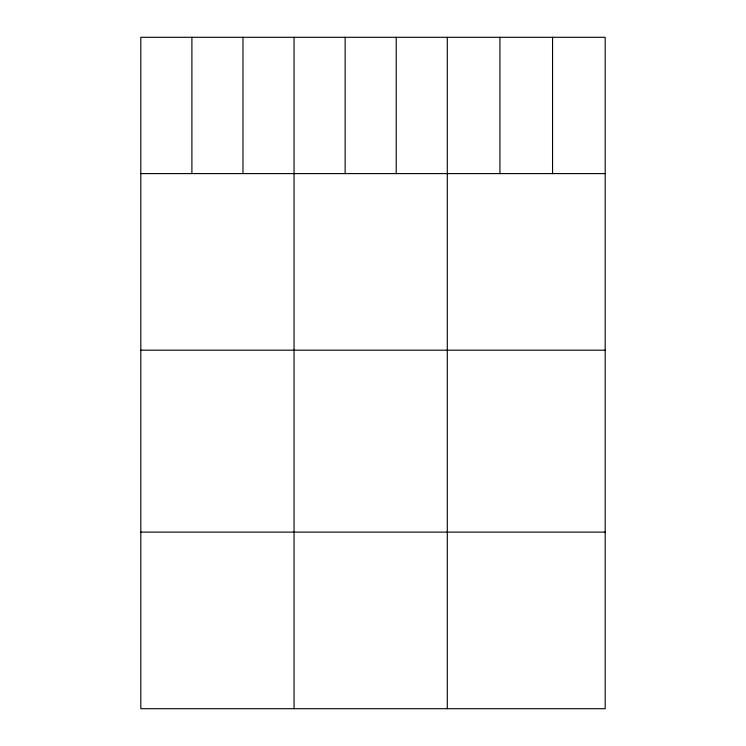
<?xml version="1.0" encoding="UTF-8"?>
<svg xmlns="http://www.w3.org/2000/svg" width="746" height="746" viewBox="0 0 746 746"><rect width="100%" height="100%" fill="white"/><g stroke="black" fill="none" stroke-linecap="round" stroke-linejoin="round"><path stroke-width="1.12" d="M605.183 173.594L605.183 708.7L140.817 708.7L140.817 37.3L605.183 37.3L605.183 173.594L140.817 173.594M140.817 350.182L605.183 350.182M140.817 532.112L605.183 532.112M552.553 37.3L552.553 173.594M499.923 37.3L499.923 173.594M447.302 37.3L447.302 708.7M396.219 37.3L396.219 173.594M345.137 37.3L345.137 173.594M294.055 37.3L294.055 708.7M242.982 37.3L242.982 173.594M191.899 37.3L191.899 173.594"/></g></svg>
